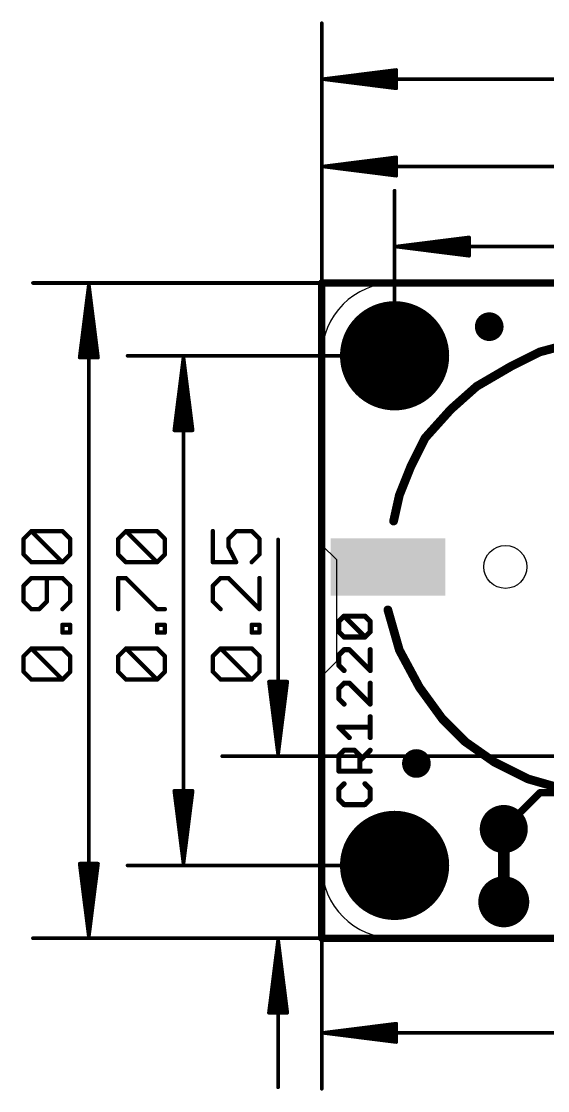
# Model space of a CAD drawing. Extents: x -10.5 to 61.7, y -5.3 to 32.3.
# Drawn here: x -10.48 to 7.88, y -5.32 to 31.99 of the extents above; entities that cross this region are included whole.
import ezdxf

# ---------------------------------------------------------------- set-up
doc = ezdxf.new("R2010")
doc.units = 0
for name, color, linetype in [('1', 12, 'CONTINUOUS'), ('17', 110, 'CONTINUOUS'), ('20', 53, 'CONTINUOUS'), ('21', 40, 'CONTINUOUS'), ('23', 53, 'CONTINUOUS'), ('47', 253, 'CONTINUOUS')]:
    doc.layers.add(name, color=color, linetype=linetype)

# ---------------------------------------------------------------- blocks, each defined once
blk = doc.blocks.new('RECT')
blk.add_solid([(-0.5, -0.5), (0.5, -0.5), (-0.5, 0.5), (0.5, 0.5)])
blk = doc.blocks.new('PIE')
at = {"const_width": 0.5}
blk.add_lwpolyline([(0, -0.25, 1), (0, 0.25, 1), (0, -0.25)], format="xyb", dxfattribs=at)
blk = doc.blocks.new('ROUNDP')
at = {"const_width": 0.5}
blk.add_lwpolyline([(0, -0.25, 1), (0, 0.25, 1), (0, -0.25)], format="xyb", dxfattribs=at)

msp = doc.modelspace()

# ---------------------------------------------------------------- linework, layer by layer
at = {"layer": '1'}
for points, const_width in [([(0, 22.86), (0, 0)], 0.254), ([(50.8, 22.86), (0, 22.86)], 0.254), ([(6.35, 3.81), (7.62, 5.08)], 0.254), ([(7.62, 5.08), (45.72, 5.08)], 0.254), ([(6.35, 1.27), (6.35, 3.81)], 0.4064), ([(0, 0), (50.8, 0)], 0.254)]:
    msp.add_lwpolyline(points, dxfattribs=dict(at, const_width=const_width))
for points, const_width in [([(0.0635, 22.86, 1), (-0.0635, 22.86)], 0.127), ([(0, 22.9235, 1), (0, 22.7965)], 0.127), ([(7.62, 5.1435, 1), (7.62, 5.0165)], 0.127), ([(7.6649, 5.0351, 1), (7.5751, 5.1249)], 0.127), ([(6.4516, 3.81, 1), (6.2484, 3.81)], 0.2032), ([(6.3051, 3.8549, 1), (6.3949, 3.7651)], 0.127), ([(6.2484, 1.27, 1), (6.4516, 1.27)], 0.2032), ([(0, 0.0635, 1), (0, -0.0635)], 0.127), ([(-0.0635, 0, 1), (0.0635, 0)], 0.127)]:
    msp.add_lwpolyline(points, format="xyb", dxfattribs=dict(at, const_width=const_width))
at = {"layer": '20'}
for p, q in [((2.54, 22.86), (48.26, 22.86)), ((0, 2.54), (0, 20.32)), ((48.26, 0), (2.54, 0))]:
    msp.add_line(p, q, dxfattribs=at)
msp.add_circle((6.406, 12.954), 0.75, dxfattribs=at)
for centre, start, end in [((2.54, 20.32), 90, 180), ((2.54, 2.54), 180, 270)]:
    msp.add_arc(centre, 2.54, start, end, dxfattribs=at)
at = {"layer": '21'}
for p, q in [((48.26, 22.86), (2.54, 22.86)), ((0, 20.32), (0, 13.716)), ((0, 13.716), (0.508, 13.208)), ((0.508, 13.208), (0.508, 9.652)), ((0.508, 9.652), (0, 9.144)), ((0, 9.144), (0, 2.54)), ((2.54, 0), (48.26, 0))]:
    msp.add_line(p, q, dxfattribs=at)
for points, const_width in [([(7.606, 20.454), (9.106, 20.854)], 0.3048), ([(6.606, 19.954), (7.606, 20.454)], 0.3048), ([(5.406, 19.254), (6.606, 19.954)], 0.3048), ([(4.506, 18.454), (5.406, 19.254)], 0.3048), ([(3.606, 17.454), (4.506, 18.454)], 0.3048), ([(3.106, 16.454), (3.606, 17.454)], 0.3048), ([(2.706, 15.454), (3.106, 16.454)], 0.3048), ([(2.506, 14.554), (2.706, 15.454)], 0.3048), ([(2.306, 11.454), (2.706, 10.054)], 0.3048), ([(0.596, 11.0545), (0.7782, 11.2366)], 0.1778), ([(0.7782, 11.2366), (1.5069, 11.2366)], 0.1778), ([(1.5069, 10.5079), (0.7782, 11.2366)], 0.1778), ([(1.5069, 11.2366), (1.6891, 11.0545)], 0.1778), ([(0.596, 10.6901), (0.596, 11.0545)], 0.1778), ([(1.6891, 11.0545), (1.6891, 10.6901)], 0.1778), ([(0.7782, 10.5079), (0.596, 10.6901)], 0.1778), ([(1.5069, 10.5079), (0.7782, 10.5079)], 0.1778), ([(1.6891, 10.6901), (1.5069, 10.5079)], 0.1778), ([(0.7782, 10.0672), (0.596, 9.8851)], 0.1778), ([(0.9603, 10.0672), (0.7782, 10.0672)], 0.1778), ([(1.6891, 9.3385), (0.9603, 10.0672)], 0.1778), ([(1.6891, 10.0672), (1.6891, 9.3385)], 0.1778), ([(2.706, 10.054), (3.406, 8.754)], 0.3048), ([(0.596, 9.8851), (0.596, 9.5207)], 0.1778), ([(0.596, 9.5207), (0.7782, 9.3385)], 0.1778), ([(0.7782, 8.8978), (0.596, 8.7157)], 0.1778), ([(0.9603, 8.8978), (0.7782, 8.8978)], 0.1778), ([(1.6891, 8.1691), (0.9603, 8.8978)], 0.1778), ([(1.6891, 8.8978), (1.6891, 8.1691)], 0.1778), ([(0.596, 8.7157), (0.596, 8.3513)], 0.1778), ([(3.406, 8.754), (4.206, 7.654)], 0.3048), ([(0.596, 8.3513), (0.7782, 8.1691)], 0.1778), ([(1.6891, 6.9997), (1.6891, 7.7284)], 0.1778), ([(4.206, 7.654), (5.006, 6.854)], 0.3048), ([(0.9603, 6.9997), (0.596, 7.3641)], 0.1778), ([(0.596, 7.3641), (1.6891, 7.3641)], 0.1778), ([(5.006, 6.854), (6.006, 6.154)], 0.3048), ([(0.596, 6.3769), (0.7782, 6.5591)], 0.1778), ([(0.596, 5.8303), (0.596, 6.3769)], 0.1778), ([(0.7782, 6.5591), (1.1425, 6.5591)], 0.1778), ([(1.1425, 6.5591), (1.3247, 6.3769)], 0.1778), ([(1.3247, 6.1947), (1.6891, 6.5591)], 0.1778), ([(1.3247, 6.3769), (1.3247, 5.8303)], 0.1778), ([(6.006, 6.154), (7.206, 5.554)], 0.3048), ([(1.6891, 5.8303), (0.596, 5.8303)], 0.1778), ([(7.206, 5.554), (8.606, 5.154)], 0.3048), ([(0.7782, 5.3897), (0.596, 5.2075)], 0.1778), ([(0.596, 5.2075), (0.596, 4.8431)], 0.1778), ([(1.6891, 5.2075), (1.5069, 5.3897)], 0.1778), ([(1.6891, 4.8431), (1.6891, 5.2075)], 0.1778), ([(0.596, 4.8431), (0.7782, 4.6609)], 0.1778), ([(1.5069, 4.6609), (1.6891, 4.8431)], 0.1778), ([(0.7782, 4.6609), (1.5069, 4.6609)], 0.1778)]:
    msp.add_lwpolyline(points, dxfattribs=dict(at, const_width=const_width))
for points, const_width in [([(7.5864, 20.5276, 1), (7.6256, 20.3804)], 0.1524), ([(7.6401, 20.3858, 1), (7.5719, 20.5222)], 0.1524), ([(6.5719, 20.0222, 1), (6.6401, 19.8858)], 0.1524), ([(6.6444, 19.8882, 1), (6.5676, 20.0198)], 0.1524), ([(5.4566, 19.197, 1), (5.3554, 19.311)], 0.1524), ([(5.3676, 19.3198, 1), (5.4444, 19.1882)], 0.1524), ([(4.4554, 18.511, 1), (4.5566, 18.397)], 0.1524), ([(4.5626, 18.403, 1), (4.4494, 18.505)], 0.1524), ([(3.5494, 17.505, 1), (3.6626, 17.403)], 0.1524), ([(3.6742, 17.4199, 1), (3.5378, 17.4881)], 0.1524), ([(3.0378, 16.4881, 1), (3.1742, 16.4199)], 0.1524), ([(3.1767, 16.4257, 1), (3.0353, 16.4823)], 0.1524), ([(2.6353, 15.4823, 1), (2.7767, 15.4257)], 0.1524), ([(2.7804, 15.4375, 1), (2.6316, 15.4705)], 0.1524), ([(2.4316, 14.5705, 1), (2.5804, 14.5375)], 0.1524), ([(2.3793, 11.4749, 1), (2.2327, 11.4331)], 0.1524), ([(0.8096, 11.2681, 1), (0.7467, 11.2052)], 0.0889), ([(0.7782, 11.2811, 1), (0.7782, 11.1922)], 0.0889), ([(0.8096, 11.2052, 1), (0.7467, 11.2681)], 0.0889), ([(1.5383, 11.2681, 1), (1.4755, 11.2052)], 0.0889), ([(1.5069, 11.1922, 1), (1.5069, 11.2811)], 0.0889), ([(0.5645, 11.0859, 1), (0.6274, 11.023)], 0.0889), ([(0.6404, 11.0545, 1), (0.5515, 11.0545)], 0.0889), ([(1.7336, 11.0545, 1), (1.6446, 11.0545)], 0.0889), ([(1.6577, 11.023, 1), (1.7205, 11.0859)], 0.0889), ([(0.6274, 10.7215, 1), (0.5645, 10.6586)], 0.0889), ([(0.5515, 10.6901, 1), (0.6404, 10.6901)], 0.0889), ([(0.7782, 10.5523, 1), (0.7782, 10.4634)], 0.0889), ([(0.7467, 10.4765, 1), (0.8096, 10.5393)], 0.0889), ([(1.4755, 10.5393, 1), (1.5383, 10.4765)], 0.0889), ([(1.4755, 10.4765, 1), (1.5383, 10.5393)], 0.0889), ([(1.5069, 10.4634, 1), (1.5069, 10.5523)], 0.0889), ([(1.6446, 10.6901, 1), (1.7336, 10.6901)], 0.0889), ([(1.7205, 10.6586, 1), (1.6577, 10.7215)], 0.0889), ([(0.7782, 10.1117, 1), (0.7782, 10.0228)], 0.0889), ([(0.8096, 10.0358, 1), (0.7467, 10.0987)], 0.0889), ([(0.9918, 10.0987, 1), (0.9289, 10.0358)], 0.0889), ([(0.9603, 10.0228, 1), (0.9603, 10.1117)], 0.0889), ([(1.7336, 10.0672, 1), (1.6446, 10.0672)], 0.0889), ([(2.7731, 10.0901, 1), (2.6389, 10.0179)], 0.1524), ([(2.6327, 10.0331, 1), (2.7793, 10.0749)], 0.1524), ([(0.5645, 9.9165, 1), (0.6274, 9.8536)], 0.0889), ([(0.6404, 9.8851, 1), (0.5515, 9.8851)], 0.0889), ([(0.6274, 9.5521, 1), (0.5645, 9.4892)], 0.0889), ([(0.5515, 9.5207, 1), (0.6404, 9.5207)], 0.0889), ([(0.7467, 9.3071, 1), (0.8096, 9.3699)], 0.0889), ([(1.6446, 9.3385, 1), (1.7336, 9.3385)], 0.0889), ([(1.6577, 9.3071, 1), (1.7205, 9.3699)], 0.0889), ([(0.7782, 8.9423, 1), (0.7782, 8.8534)], 0.0889), ([(0.8096, 8.8664, 1), (0.7467, 8.9293)], 0.0889), ([(0.9918, 8.9293, 1), (0.9289, 8.8664)], 0.0889), ([(0.9603, 8.8534, 1), (0.9603, 8.9423)], 0.0889), ([(1.7336, 8.8978, 1), (1.6446, 8.8978)], 0.0889), ([(0.5645, 8.7471, 1), (0.6274, 8.6842)], 0.0889), ([(0.6404, 8.7157, 1), (0.5515, 8.7157)], 0.0889), ([(3.4676, 8.7988, 1), (3.3444, 8.7092)], 0.1524), ([(3.3389, 8.7179, 1), (3.4731, 8.7901)], 0.1524), ([(0.6274, 8.3827, 1), (0.5645, 8.3198)], 0.0889), ([(0.5515, 8.3513, 1), (0.6404, 8.3513)], 0.0889), ([(0.7467, 8.1377, 1), (0.8096, 8.2005)], 0.0889), ([(1.6446, 8.1691, 1), (1.7336, 8.1691)], 0.0889), ([(1.6577, 8.1377, 1), (1.7205, 8.2005)], 0.0889), ([(1.7336, 7.7284, 1), (1.6446, 7.7284)], 0.0889), ([(4.2599, 7.7079, 1), (4.1521, 7.6001)], 0.1524), ([(4.1444, 7.6092, 1), (4.2676, 7.6988)], 0.1524), ([(0.6274, 7.3955, 1), (0.5645, 7.3326)], 0.0889), ([(0.596, 7.4085, 1), (0.596, 7.3196)], 0.0889), ([(1.6891, 7.3196, 1), (1.6891, 7.4085)], 0.0889), ([(0.9289, 6.9683, 1), (0.9918, 7.0311)], 0.0889), ([(1.6446, 6.9997, 1), (1.7336, 6.9997)], 0.0889), ([(5.0497, 6.9164, 1), (4.9623, 6.7916)], 0.1524), ([(4.9521, 6.8001, 1), (5.0599, 6.9079)], 0.1524), ([(0.5645, 6.4083, 1), (0.6274, 6.3454)], 0.0889), ([(0.6404, 6.3769, 1), (0.5515, 6.3769)], 0.0889), ([(0.7782, 6.6035, 1), (0.7782, 6.5146)], 0.0889), ([(0.8096, 6.5276, 1), (0.7467, 6.5905)], 0.0889), ([(1.174, 6.5905, 1), (1.1111, 6.5276)], 0.0889), ([(1.1425, 6.5146, 1), (1.1425, 6.6035)], 0.0889), ([(1.3692, 6.3769, 1), (1.2803, 6.3769)], 0.0889), ([(1.2933, 6.3454, 1), (1.3562, 6.4083)], 0.0889), ([(1.7205, 6.5276, 1), (1.6577, 6.5905)], 0.0889), ([(1.2933, 6.2261, 1), (1.3562, 6.1632)], 0.0889), ([(6.0401, 6.2222, 1), (5.9719, 6.0858)], 0.1524), ([(5.9623, 6.0916, 1), (6.0497, 6.2164)], 0.1524), ([(0.596, 5.8747, 1), (0.596, 5.7858)], 0.0889), ([(0.5515, 5.8303, 1), (0.6404, 5.8303)], 0.0889), ([(1.2803, 5.8303, 1), (1.3692, 5.8303)], 0.0889), ([(1.6891, 5.7858, 1), (1.6891, 5.8747)], 0.0889), ([(7.2269, 5.6273, 1), (7.1851, 5.4807)], 0.1524), ([(7.1719, 5.4858, 1), (7.2401, 5.6222)], 0.1524), ([(0.5645, 5.2389, 1), (0.6274, 5.176)], 0.0889), ([(0.6404, 5.2075, 1), (0.5515, 5.2075)], 0.0889), ([(0.8096, 5.3582, 1), (0.7467, 5.4211)], 0.0889), ([(1.5383, 5.4211, 1), (1.4755, 5.3582)], 0.0889), ([(1.7336, 5.2075, 1), (1.6446, 5.2075)], 0.0889), ([(1.6577, 5.176, 1), (1.7205, 5.2389)], 0.0889), ([(0.6274, 4.8745, 1), (0.5645, 4.8117)], 0.0889), ([(0.5515, 4.8431, 1), (0.6404, 4.8431)], 0.0889), ([(1.6446, 4.8431, 1), (1.7336, 4.8431)], 0.0889), ([(1.7205, 4.8117, 1), (1.6577, 4.8745)], 0.0889), ([(0.7782, 4.7054, 1), (0.7782, 4.6164)], 0.0889), ([(0.7467, 4.6295, 1), (0.8096, 4.6923)], 0.0889), ([(1.4755, 4.6923, 1), (1.5383, 4.6295)], 0.0889), ([(1.5069, 4.6164, 1), (1.5069, 4.7054)], 0.0889)]:
    msp.add_lwpolyline(points, format="xyb", dxfattribs=dict(at, const_width=const_width))
for centre, start, end in [((2.54, 20.32), 90, 180), ((2.54, 2.54), 180, 270)]:
    msp.add_arc(centre, 2.54, start, end, dxfattribs=at)
at = {"layer": '23'}
for p in [(5.842, 21.336), (3.302, 6.096), (0, 0)]:
    msp.add_point(p, dxfattribs=at)
at = {"layer": '47'}
for points, const_width in [([(0, 15.748), (0, 31.922)], 0.13), ([(0.065, 29.972), (2.6, 30.2912)], 0.13), ([(0.065, 29.972), (2.6, 30.232)], 0.13), ([(2.6, 30.2912), (2.6, 29.6528)], 0.13), ([(0.065, 29.972), (2.6, 30.102)], 0.13), ([(0.065, 29.972), (50.735, 29.972)], 0.13), ([(2.6, 29.6528), (0.065, 29.972)], 0.13), ([(2.6, 29.842), (0.065, 29.972)], 0.13), ([(2.6, 29.712), (0.065, 29.972)], 0.13), ([(0, 17.78), (0, 28.874)], 0.13), ([(0.065, 26.924), (2.6, 27.2432)], 0.13), ([(0.065, 26.924), (2.6, 27.184)], 0.13), ([(2.6, 27.2432), (2.6, 26.6048)], 0.13), ([(0.065, 26.924), (2.6, 27.054)], 0.13), ([(31.685, 26.924), (0.065, 26.924)], 0.13), ([(2.6, 26.6048), (0.065, 26.924)], 0.13), ([(2.6, 26.794), (0.065, 26.924)], 0.13), ([(2.6, 26.664), (0.065, 26.924)], 0.13), ([(2.54, 20.32), (2.54, 26.08)], 0.13), ([(2.605, 24.13), (5.14, 24.4492)], 0.13), ([(2.605, 24.13), (5.14, 24.39)], 0.13), ([(2.605, 24.13), (5.14, 24.26)], 0.13), ([(5.14, 24.4492), (5.14, 23.8108)], 0.13), ([(2.605, 24.13), (48.195, 24.13)], 0.13), ([(5.14, 23.8108), (2.605, 24.13)], 0.13), ([(5.14, 24), (2.605, 24.13)], 0.13), ([(5.14, 23.87), (2.605, 24.13)], 0.13), ([(7.112, 22.86), (-10.078, 22.86)], 0.13), ([(-8.128, 22.795), (-8.4472, 20.26)], 0.13), ([(-8.128, 22.795), (-8.388, 20.26)], 0.13), ([(-8.128, 22.795), (-8.258, 20.26)], 0.13), ([(-8.128, 0.065), (-8.128, 22.795)], 0.13), ([(-7.8088, 20.26), (-8.128, 22.795)], 0.13), ([(-7.998, 20.26), (-8.128, 22.795)], 0.13), ([(-7.868, 20.26), (-8.128, 22.795)], 0.13), ([(-8.4472, 20.26), (-7.8088, 20.26)], 0.13), ([(2.54, 20.32), (-6.776, 20.32)], 0.13), ([(-4.826, 20.255), (-5.1452, 17.72)], 0.13), ([(-4.826, 20.255), (-5.086, 17.72)], 0.13), ([(-4.826, 20.255), (-4.956, 17.72)], 0.13), ([(-4.826, 2.605), (-4.826, 20.255)], 0.13), ([(-4.5068, 17.72), (-4.826, 20.255)], 0.13), ([(-4.696, 17.72), (-4.826, 20.255)], 0.13), ([(-4.566, 17.72), (-4.826, 20.255)], 0.13), ([(-5.1452, 17.72), (-4.5068, 17.72)], 0.13), ([(-10.4057, 13.9312), (-10.1345, 14.2024)], 0.1524), ([(-10.1345, 14.2024), (-9.0499, 14.2024)], 0.1524), ([(-9.0499, 13.1177), (-10.1345, 14.2024)], 0.1524), ([(-9.0499, 14.2024), (-8.7787, 13.9312)], 0.1524), ([(-7.1037, 13.9312), (-6.8325, 14.2024)], 0.1524), ([(-6.8325, 14.2024), (-5.7479, 14.2024)], 0.1524), ([(-5.7479, 13.1177), (-6.8325, 14.2024)], 0.1524), ([(-5.7479, 14.2024), (-5.4767, 13.9312)], 0.1524), ([(-3.8017, 14.2038), (-3.8017, 13.1191)], 0.1524), ([(-3.2594, 13.9326), (-2.9882, 14.2038)], 0.1524), ([(-2.9882, 14.2038), (-2.4459, 14.2038)], 0.1524), ([(-2.4459, 14.2038), (-2.1747, 13.9326)], 0.1524), ([(-10.4057, 13.3889), (-10.4057, 13.9312)], 0.1524), ([(-8.7787, 13.9312), (-8.7787, 13.3889)], 0.1524), ([(-7.1037, 13.3889), (-7.1037, 13.9312)], 0.1524), ([(-5.4767, 13.9312), (-5.4767, 13.3889)], 0.1524), ([(-3.2594, 13.6614), (-3.2594, 13.9326)], 0.1524), ([(-2.1747, 13.9326), (-2.1747, 13.3903)], 0.1524), ([(-1.524, 6.415), (-1.524, 13.9128)], 0.13), ([(-10.1345, 13.1177), (-10.4057, 13.3889)], 0.1524), ([(-8.7787, 13.3889), (-9.0499, 13.1177)], 0.1524), ([(-6.8325, 13.1177), (-7.1037, 13.3889)], 0.1524), ([(-5.4767, 13.3889), (-5.7479, 13.1177)], 0.1524), ([(-2.9882, 13.1191), (-3.2594, 13.6614)], 0.1524), ([(-2.1747, 13.3903), (-2.4459, 13.1191)], 0.1524), ([(-9.0499, 13.1177), (-10.1345, 13.1177)], 0.1524), ([(-5.7479, 13.1177), (-6.8325, 13.1177)], 0.1524), ([(-3.8017, 13.1191), (-2.9882, 13.1191)], 0.1524), ([(-10.1345, 12.5652), (-10.4057, 12.294)], 0.1524), ([(-10.4057, 12.294), (-10.4057, 11.7517)], 0.1524), ([(-9.0499, 12.5652), (-10.1345, 12.5652)], 0.1524), ([(-9.5922, 11.7517), (-9.5922, 12.5652)], 0.1524), ([(-8.7787, 12.294), (-9.0499, 12.5652)], 0.1524), ([(-8.7787, 11.7517), (-8.7787, 12.294)], 0.1524), ([(-7.1037, 11.4805), (-7.1037, 12.5652)], 0.1524), ([(-7.1037, 12.5652), (-6.8325, 12.5652)], 0.1524), ([(-6.8325, 12.5652), (-5.7479, 11.4805)], 0.1524), ([(-3.5305, 12.5666), (-3.8017, 12.2954)], 0.1524), ([(-3.8017, 12.2954), (-3.8017, 11.7531)], 0.1524), ([(-3.2594, 12.5666), (-3.5305, 12.5666)], 0.1524), ([(-2.1747, 11.4819), (-3.2594, 12.5666)], 0.1524), ([(-2.1747, 12.5666), (-2.1747, 11.4819)], 0.1524), ([(-10.4057, 11.7517), (-10.1345, 11.4805)], 0.1524), ([(-9.8634, 11.4805), (-9.5922, 11.7517)], 0.1524), ([(-9.0499, 11.4805), (-8.7787, 11.7517)], 0.1524), ([(-3.8017, 11.7531), (-3.5305, 11.4819)], 0.1524), ([(-10.1345, 11.4805), (-9.8634, 11.4805)], 0.1524), ([(-5.7479, 11.4805), (-5.4767, 11.4805)], 0.1524), ([(0, 11.176), (0, -5.252)], 0.13), ([(-9.0499, 10.662), (-9.0499, 10.9331)], 0.1524), ([(-9.0499, 10.9331), (-8.7787, 10.9331)], 0.1524), ([(-8.7787, 10.9331), (-8.7787, 10.662)], 0.1524), ([(-5.7479, 10.662), (-5.7479, 10.9331)], 0.1524), ([(-5.7479, 10.9331), (-5.4767, 10.9331)], 0.1524), ([(-5.4767, 10.9331), (-5.4767, 10.662)], 0.1524), ([(-2.4459, 10.6634), (-2.4459, 10.9345)], 0.1524), ([(-2.4459, 10.9345), (-2.1747, 10.9345)], 0.1524), ([(-2.1747, 10.9345), (-2.1747, 10.6634)], 0.1524), ([(-8.7787, 10.662), (-9.0499, 10.662)], 0.1524), ([(-5.4767, 10.662), (-5.7479, 10.662)], 0.1524), ([(-2.1747, 10.6634), (-2.4459, 10.6634)], 0.1524), ([(-10.4057, 9.8383), (-10.1345, 10.1095)], 0.1524), ([(-10.1345, 10.1095), (-9.0499, 10.1095)], 0.1524), ([(-9.0499, 9.0248), (-10.1345, 10.1095)], 0.1524), ([(-9.0499, 10.1095), (-8.7787, 9.8383)], 0.1524), ([(-7.1037, 9.8383), (-6.8325, 10.1095)], 0.1524), ([(-6.8325, 10.1095), (-5.7479, 10.1095)], 0.1524), ([(-5.7479, 9.0248), (-6.8325, 10.1095)], 0.1524), ([(-5.7479, 10.1095), (-5.4767, 9.8383)], 0.1524), ([(-3.8017, 9.8397), (-3.5305, 10.1109)], 0.1524), ([(-3.5305, 10.1109), (-2.4459, 10.1109)], 0.1524), ([(-2.4459, 9.0262), (-3.5305, 10.1109)], 0.1524), ([(-2.4459, 10.1109), (-2.1747, 9.8397)], 0.1524), ([(-10.4057, 9.296), (-10.4057, 9.8383)], 0.1524), ([(-8.7787, 9.8383), (-8.7787, 9.296)], 0.1524), ([(-7.1037, 9.296), (-7.1037, 9.8383)], 0.1524), ([(-5.4767, 9.8383), (-5.4767, 9.296)], 0.1524), ([(-3.8017, 9.2974), (-3.8017, 9.8397)], 0.1524), ([(-2.1747, 9.8397), (-2.1747, 9.2974)], 0.1524), ([(-10.1345, 9.0248), (-10.4057, 9.296)], 0.1524), ([(-8.7787, 9.296), (-9.0499, 9.0248)], 0.1524), ([(-6.8325, 9.0248), (-7.1037, 9.296)], 0.1524), ([(-5.4767, 9.296), (-5.7479, 9.0248)], 0.1524), ([(-3.5305, 9.0262), (-3.8017, 9.2974)], 0.1524), ([(-2.1747, 9.2974), (-2.4459, 9.0262)], 0.1524), ([(-9.0499, 9.0248), (-10.1345, 9.0248)], 0.1524), ([(-5.7479, 9.0248), (-6.8325, 9.0248)], 0.1524), ([(-2.4459, 9.0262), (-3.5305, 9.0262)], 0.1524), ([(-1.524, 6.415), (-1.8432, 8.95)], 0.13), ([(-1.8432, 8.95), (-1.2048, 8.95)], 0.13), ([(-1.524, 6.415), (-1.784, 8.95)], 0.13), ([(-1.524, 6.415), (-1.654, 8.95)], 0.13), ([(-1.2048, 8.95), (-1.524, 6.415)], 0.13), ([(-1.394, 8.95), (-1.524, 6.415)], 0.13), ([(-1.264, 8.95), (-1.524, 6.415)], 0.13), ([(21.59, 6.35), (-3.474, 6.35)], 0.13), ([(-4.826, 2.605), (-5.1452, 5.14)], 0.13), ([(-5.1452, 5.14), (-4.5068, 5.14)], 0.13), ([(-4.826, 2.605), (-5.086, 5.14)], 0.13), ([(-4.826, 2.605), (-4.956, 5.14)], 0.13), ([(-4.5068, 5.14), (-4.826, 2.605)], 0.13), ([(-4.696, 5.14), (-4.826, 2.605)], 0.13), ([(-4.566, 5.14), (-4.826, 2.605)], 0.13), ([(-8.128, 0.065), (-8.4472, 2.6)], 0.13), ([(-8.4472, 2.6), (-7.8088, 2.6)], 0.13), ([(-8.128, 0.065), (-8.388, 2.6)], 0.13), ([(-8.128, 0.065), (-8.258, 2.6)], 0.13), ([(-7.8088, 2.6), (-8.128, 0.065)], 0.13), ([(-7.998, 2.6), (-8.128, 0.065)], 0.13), ([(-7.868, 2.6), (-8.128, 0.065)], 0.13), ([(2.54, 2.54), (-6.776, 2.54)], 0.13), ([(6.858, 0), (-10.078, 0)], 0.13), ([(23.876, 0), (-3.474, 0)], 0.13), ([(-1.524, -0.065), (-1.8432, -2.6)], 0.13), ([(-1.524, -0.065), (-1.784, -2.6)], 0.13), ([(-1.524, -0.065), (-1.654, -2.6)], 0.13), ([(-1.524, -0.065), (-1.524, -5.2)], 0.13), ([(-1.2048, -2.6), (-1.524, -0.065)], 0.13), ([(-1.394, -2.6), (-1.524, -0.065)], 0.13), ([(-1.264, -2.6), (-1.524, -0.065)], 0.13), ([(-1.8432, -2.6), (-1.2048, -2.6)], 0.13), ([(0.065, -3.302), (2.6, -2.9828)], 0.13), ([(0.065, -3.302), (2.6, -3.042)], 0.13), ([(2.6, -2.9828), (2.6, -3.6212)], 0.13), ([(0.065, -3.302), (2.6, -3.172)], 0.13), ([(0.065, -3.302), (21.525, -3.302)], 0.13), ([(2.6, -3.6212), (0.065, -3.302)], 0.13), ([(2.6, -3.432), (0.065, -3.302)], 0.13), ([(2.6, -3.562), (0.065, -3.302)], 0.13)]:
    msp.add_lwpolyline(points, dxfattribs=dict(at, const_width=const_width))
for points, const_width in [([(0.0325, 31.922, 1), (-0.0325, 31.922)], 0.065), ([(2.6325, 30.2912, 1), (2.5675, 30.2912)], 0.065), ([(2.6041, 30.259, 1), (2.5959, 30.3235)], 0.065), ([(2.6033, 30.1997, 1), (2.5967, 30.2643)], 0.065), ([(0.065, 30.0045, 1), (0.065, 29.9395)], 0.065), ([(0.0691, 30.0042, 1), (0.0609, 29.9398)], 0.065), ([(0.0633, 30.0045, 1), (0.0667, 29.9395)], 0.065), ([(0.0667, 30.0045, 1), (0.0633, 29.9395)], 0.065), ([(0.0683, 30.0043, 1), (0.0617, 29.9397)], 0.065), ([(0.0617, 30.0043, 1), (0.0683, 29.9397)], 0.065), ([(0.0609, 30.0042, 1), (0.0691, 29.9398)], 0.065), ([(2.6017, 30.0695, 1), (2.5983, 30.1345)], 0.065), ([(2.5983, 29.8095, 1), (2.6017, 29.8745)], 0.065), ([(2.5675, 29.6528, 1), (2.6325, 29.6528)], 0.065), ([(2.5959, 29.6205, 1), (2.6041, 29.685)], 0.065), ([(2.5967, 29.6797, 1), (2.6033, 29.7443)], 0.065), ([(0.0325, 28.874, 1), (-0.0325, 28.874)], 0.065), ([(2.6325, 27.2432, 1), (2.5675, 27.2432)], 0.065), ([(2.6041, 27.211, 1), (2.5959, 27.2755)], 0.065), ([(2.6033, 27.1517, 1), (2.5967, 27.2163)], 0.065), ([(0.065, 26.9565, 1), (0.065, 26.8915)], 0.065), ([(0.0691, 26.9562, 1), (0.0609, 26.8918)], 0.065), ([(0.0633, 26.9565, 1), (0.0667, 26.8915)], 0.065), ([(0.0667, 26.9565, 1), (0.0633, 26.8915)], 0.065), ([(0.0683, 26.9563, 1), (0.0617, 26.8917)], 0.065), ([(0.0617, 26.9563, 1), (0.0683, 26.8917)], 0.065), ([(0.0609, 26.9562, 1), (0.0691, 26.8918)], 0.065), ([(2.6017, 27.0215, 1), (2.5983, 27.0865)], 0.065), ([(2.5983, 26.7615, 1), (2.6017, 26.8265)], 0.065), ([(2.5675, 26.6048, 1), (2.6325, 26.6048)], 0.065), ([(2.5959, 26.5725, 1), (2.6041, 26.637)], 0.065), ([(2.5967, 26.6317, 1), (2.6033, 26.6963)], 0.065), ([(2.5725, 26.08, 1), (2.5075, 26.08)], 0.065), ([(5.1725, 24.4492, 1), (5.1075, 24.4492)], 0.065), ([(5.1441, 24.417, 1), (5.1359, 24.4815)], 0.065), ([(5.1433, 24.3577, 1), (5.1367, 24.4223)], 0.065), ([(5.1417, 24.2275, 1), (5.1383, 24.2925)], 0.065), ([(2.605, 24.1625, 1), (2.605, 24.0975)], 0.065), ([(2.6091, 24.1622, 1), (2.6009, 24.0978)], 0.065), ([(2.6033, 24.1625, 1), (2.6067, 24.0975)], 0.065), ([(2.6067, 24.1625, 1), (2.6033, 24.0975)], 0.065), ([(2.6083, 24.1623, 1), (2.6017, 24.0977)], 0.065), ([(2.6017, 24.1623, 1), (2.6083, 24.0977)], 0.065), ([(2.6009, 24.1622, 1), (2.6091, 24.0978)], 0.065), ([(5.1359, 23.7785, 1), (5.1441, 23.843)], 0.065), ([(5.1367, 23.8377, 1), (5.1433, 23.9023)], 0.065), ([(5.1383, 23.9675, 1), (5.1417, 24.0325)], 0.065), ([(5.1075, 23.8108, 1), (5.1725, 23.8108)], 0.065), ([(-10.078, 22.8925, 1), (-10.078, 22.8275)], 0.065), ([(-8.0955, 22.795, 1), (-8.1605, 22.795)], 0.065), ([(-8.0958, 22.7991, 1), (-8.1602, 22.7909)], 0.065), ([(-8.0955, 22.7933, 1), (-8.1605, 22.7967)], 0.065), ([(-8.0955, 22.7967, 1), (-8.1605, 22.7933)], 0.065), ([(-8.0957, 22.7983, 1), (-8.1603, 22.7917)], 0.065), ([(-8.0957, 22.7917, 1), (-8.1603, 22.7983)], 0.065), ([(-8.0958, 22.7909, 1), (-8.1602, 22.7991)], 0.065), ([(7.112, 22.8275, 1), (7.112, 22.8925)], 0.065), ([(-8.4795, 20.2641, 1), (-8.415, 20.2559)], 0.065), ([(-8.4472, 20.2925, 1), (-8.4472, 20.2275)], 0.065), ([(-8.4203, 20.2633, 1), (-8.3557, 20.2567)], 0.065), ([(-8.2905, 20.2617, 1), (-8.2255, 20.2583)], 0.065), ([(-8.0305, 20.2583, 1), (-7.9655, 20.2617)], 0.065), ([(-7.9003, 20.2567, 1), (-7.8357, 20.2633)], 0.065), ([(-7.841, 20.2559, 1), (-7.7765, 20.2641)], 0.065), ([(-7.8088, 20.2275, 1), (-7.8088, 20.2925)], 0.065), ([(-6.776, 20.3525, 1), (-6.776, 20.2875)], 0.065), ([(-4.7935, 20.255, 1), (-4.8585, 20.255)], 0.065), ([(-4.7938, 20.2591, 1), (-4.8582, 20.2509)], 0.065), ([(-4.7935, 20.2533, 1), (-4.8585, 20.2567)], 0.065), ([(-4.7935, 20.2567, 1), (-4.8585, 20.2533)], 0.065), ([(-4.7937, 20.2583, 1), (-4.8583, 20.2517)], 0.065), ([(-4.7937, 20.2517, 1), (-4.8583, 20.2583)], 0.065), ([(-4.7938, 20.2509, 1), (-4.8582, 20.2591)], 0.065), ([(2.5075, 20.32, 1), (2.5725, 20.32)], 0.065), ([(2.54, 20.2875, 1), (2.54, 20.3525)], 0.065), ([(-5.1775, 17.7241, 1), (-5.113, 17.7159)], 0.065), ([(-5.1452, 17.7525, 1), (-5.1452, 17.6875)], 0.065), ([(-5.1183, 17.7233, 1), (-5.0537, 17.7167)], 0.065), ([(-4.9885, 17.7217, 1), (-4.9235, 17.7183)], 0.065), ([(-4.7285, 17.7183, 1), (-4.6635, 17.7217)], 0.065), ([(-4.5983, 17.7167, 1), (-4.5337, 17.7233)], 0.065), ([(-4.539, 17.7159, 1), (-4.4745, 17.7241)], 0.065), ([(-4.5068, 17.6875, 1), (-4.5068, 17.7525)], 0.065), ([(-0.0325, 17.78, 1), (0.0325, 17.78)], 0.065), ([(-0.0325, 15.748, 1), (0.0325, 15.748)], 0.065), ([(-10.1076, 14.2293, 1), (-10.1615, 14.1754)], 0.0762), ([(-10.1345, 14.2405, 1), (-10.1345, 14.1643)], 0.0762), ([(-10.1076, 14.1754, 1), (-10.1615, 14.2293)], 0.0762), ([(-9.0229, 14.2293, 1), (-9.0768, 14.1754)], 0.0762), ([(-9.0499, 14.1643, 1), (-9.0499, 14.2405)], 0.0762), ([(-6.8056, 14.2293, 1), (-6.8595, 14.1754)], 0.0762), ([(-6.8325, 14.2405, 1), (-6.8325, 14.1643)], 0.0762), ([(-6.8056, 14.1754, 1), (-6.8595, 14.2293)], 0.0762), ([(-5.7209, 14.2293, 1), (-5.7748, 14.1754)], 0.0762), ([(-5.7479, 14.1643, 1), (-5.7479, 14.2405)], 0.0762), ([(-3.7636, 14.2038, 1), (-3.8398, 14.2038)], 0.0762), ([(-2.9882, 14.2419, 1), (-2.9882, 14.1657)], 0.0762), ([(-2.9613, 14.1768, 1), (-3.0151, 14.2307)], 0.0762), ([(-2.4189, 14.2307, 1), (-2.4728, 14.1768)], 0.0762), ([(-2.4459, 14.1657, 1), (-2.4459, 14.2419)], 0.0762), ([(-10.3676, 13.9312, 1), (-10.4438, 13.9312)], 0.0762), ([(-10.4326, 13.9581, 1), (-10.3787, 13.9043)], 0.0762), ([(-8.7406, 13.9312, 1), (-8.8168, 13.9312)], 0.0762), ([(-8.8056, 13.9043, 1), (-8.7518, 13.9581)], 0.0762), ([(-7.0656, 13.9312, 1), (-7.1418, 13.9312)], 0.0762), ([(-7.1306, 13.9581, 1), (-7.0767, 13.9043)], 0.0762), ([(-5.4386, 13.9312, 1), (-5.5148, 13.9312)], 0.0762), ([(-5.5036, 13.9043, 1), (-5.4498, 13.9581)], 0.0762), ([(-3.2213, 13.9326, 1), (-3.2975, 13.9326)], 0.0762), ([(-3.2863, 13.9595, 1), (-3.2324, 13.9056)], 0.0762), ([(-2.1366, 13.9326, 1), (-2.2128, 13.9326)], 0.0762), ([(-2.2016, 13.9056, 1), (-2.1478, 13.9595)], 0.0762), ([(-1.4915, 13.9128, 1), (-1.5565, 13.9128)], 0.065), ([(-10.3787, 13.4158, 1), (-10.4326, 13.3619)], 0.0762), ([(-8.7518, 13.3619, 1), (-8.8056, 13.4158)], 0.0762), ([(-7.0767, 13.4158, 1), (-7.1306, 13.3619)], 0.0762), ([(-5.4498, 13.3619, 1), (-5.5036, 13.4158)], 0.0762), ([(-3.2975, 13.6614, 1), (-3.2213, 13.6614)], 0.0762), ([(-3.2253, 13.6785, 1), (-3.2934, 13.6444)], 0.0762), ([(-2.1478, 13.3633, 1), (-2.2016, 13.4172)], 0.0762), ([(-10.4438, 13.3889, 1), (-10.3676, 13.3889)], 0.0762), ([(-10.1345, 13.1558, 1), (-10.1345, 13.0796)], 0.0762), ([(-10.1615, 13.0908, 1), (-10.1076, 13.1446)], 0.0762), ([(-9.0768, 13.1446, 1), (-9.0229, 13.0908)], 0.0762), ([(-9.0768, 13.0908, 1), (-9.0229, 13.1446)], 0.0762), ([(-9.0499, 13.0796, 1), (-9.0499, 13.1558)], 0.0762), ([(-8.8168, 13.3889, 1), (-8.7406, 13.3889)], 0.0762), ([(-7.1418, 13.3889, 1), (-7.0656, 13.3889)], 0.0762), ([(-6.8325, 13.1558, 1), (-6.8325, 13.0796)], 0.0762), ([(-6.8595, 13.0908, 1), (-6.8056, 13.1446)], 0.0762), ([(-5.7748, 13.1446, 1), (-5.7209, 13.0908)], 0.0762), ([(-5.7748, 13.0908, 1), (-5.7209, 13.1446)], 0.0762), ([(-5.7479, 13.0796, 1), (-5.7479, 13.1558)], 0.0762), ([(-5.5148, 13.3889, 1), (-5.4386, 13.3889)], 0.0762), ([(-3.8017, 13.1572, 1), (-3.8017, 13.081)], 0.0762), ([(-3.8398, 13.1191, 1), (-3.7636, 13.1191)], 0.0762), ([(-3.0223, 13.1021, 1), (-2.9541, 13.1361)], 0.0762), ([(-2.9882, 13.081, 1), (-2.9882, 13.1572)], 0.0762), ([(-2.4728, 13.146, 1), (-2.4189, 13.0921)], 0.0762), ([(-2.2128, 13.3903, 1), (-2.1366, 13.3903)], 0.0762), ([(-10.3676, 12.294, 1), (-10.4438, 12.294)], 0.0762), ([(-10.4326, 12.321, 1), (-10.3787, 12.2671)], 0.0762), ([(-10.1345, 12.6033, 1), (-10.1345, 12.5271)], 0.0762), ([(-10.1076, 12.5383, 1), (-10.1615, 12.5921)], 0.0762), ([(-9.5541, 12.5652, 1), (-9.6303, 12.5652)], 0.0762), ([(-9.0229, 12.5921, 1), (-9.0768, 12.5383)], 0.0762), ([(-9.0499, 12.5271, 1), (-9.0499, 12.6033)], 0.0762), ([(-8.7406, 12.294, 1), (-8.8168, 12.294)], 0.0762), ([(-8.8056, 12.2671, 1), (-8.7518, 12.321)], 0.0762), ([(-7.0656, 12.5652, 1), (-7.1418, 12.5652)], 0.0762), ([(-7.1037, 12.6033, 1), (-7.1037, 12.5271)], 0.0762), ([(-6.8056, 12.5921, 1), (-6.8595, 12.5383)], 0.0762), ([(-6.8325, 12.5271, 1), (-6.8325, 12.6033)], 0.0762), ([(-3.7636, 12.2954, 1), (-3.8398, 12.2954)], 0.0762), ([(-3.8286, 12.3224, 1), (-3.7747, 12.2685)], 0.0762), ([(-3.5305, 12.6047, 1), (-3.5305, 12.5285)], 0.0762), ([(-3.5036, 12.5397, 1), (-3.5575, 12.5935)], 0.0762), ([(-3.2324, 12.5935, 1), (-3.2863, 12.5397)], 0.0762), ([(-3.2594, 12.5285, 1), (-3.2594, 12.6047)], 0.0762), ([(-2.1366, 12.5666, 1), (-2.2128, 12.5666)], 0.0762), ([(-10.4438, 11.7517, 1), (-10.3676, 11.7517)], 0.0762), ([(-10.3787, 11.7786, 1), (-10.4326, 11.7248)], 0.0762), ([(-9.6303, 11.7517, 1), (-9.5541, 11.7517)], 0.0762), ([(-9.5653, 11.7248, 1), (-9.6191, 11.7786)], 0.0762), ([(-8.8168, 11.7517, 1), (-8.7406, 11.7517)], 0.0762), ([(-8.7518, 11.7248, 1), (-8.8056, 11.7786)], 0.0762), ([(-3.8398, 11.7531, 1), (-3.7636, 11.7531)], 0.0762), ([(-3.7747, 11.78, 1), (-3.8286, 11.7262)], 0.0762), ([(-10.1345, 11.5186, 1), (-10.1345, 11.4424)], 0.0762), ([(-10.1615, 11.4536, 1), (-10.1076, 11.5075)], 0.0762), ([(-9.8903, 11.5075, 1), (-9.8364, 11.4536)], 0.0762), ([(-9.8634, 11.4424, 1), (-9.8634, 11.5186)], 0.0762), ([(-9.0768, 11.5075, 1), (-9.0229, 11.4536)], 0.0762), ([(-7.1418, 11.4805, 1), (-7.0656, 11.4805)], 0.0762), ([(-5.7479, 11.5186, 1), (-5.7479, 11.4424)], 0.0762), ([(-5.7748, 11.4536, 1), (-5.7209, 11.5075)], 0.0762), ([(-5.4767, 11.4424, 1), (-5.4767, 11.5186)], 0.0762), ([(-3.5575, 11.455, 1), (-3.5036, 11.5089)], 0.0762), ([(-2.2128, 11.4819, 1), (-2.1366, 11.4819)], 0.0762), ([(-2.2016, 11.455, 1), (-2.1478, 11.5089)], 0.0762), ([(0.0325, 11.176, 1), (-0.0325, 11.176)], 0.065), ([(-9.0118, 10.9331, 1), (-9.088, 10.9331)], 0.0762), ([(-9.0499, 10.9712, 1), (-9.0499, 10.895)], 0.0762), ([(-8.7406, 10.9331, 1), (-8.8168, 10.9331)], 0.0762), ([(-8.7787, 10.895, 1), (-8.7787, 10.9712)], 0.0762), ([(-5.7098, 10.9331, 1), (-5.786, 10.9331)], 0.0762), ([(-5.7479, 10.9712, 1), (-5.7479, 10.895)], 0.0762), ([(-5.4386, 10.9331, 1), (-5.5148, 10.9331)], 0.0762), ([(-5.4767, 10.895, 1), (-5.4767, 10.9712)], 0.0762), ([(-2.4078, 10.9345, 1), (-2.484, 10.9345)], 0.0762), ([(-2.4459, 10.9726, 1), (-2.4459, 10.8964)], 0.0762), ([(-2.1366, 10.9345, 1), (-2.2128, 10.9345)], 0.0762), ([(-2.1747, 10.8964, 1), (-2.1747, 10.9726)], 0.0762), ([(-9.0499, 10.7001, 1), (-9.0499, 10.6239)], 0.0762), ([(-9.088, 10.662, 1), (-9.0118, 10.662)], 0.0762), ([(-8.8168, 10.662, 1), (-8.7406, 10.662)], 0.0762), ([(-8.7787, 10.6239, 1), (-8.7787, 10.7001)], 0.0762), ([(-5.7479, 10.7001, 1), (-5.7479, 10.6239)], 0.0762), ([(-5.786, 10.662, 1), (-5.7098, 10.662)], 0.0762), ([(-5.5148, 10.662, 1), (-5.4386, 10.662)], 0.0762), ([(-5.4767, 10.6239, 1), (-5.4767, 10.7001)], 0.0762), ([(-2.4459, 10.7015, 1), (-2.4459, 10.6253)], 0.0762), ([(-2.484, 10.6634, 1), (-2.4078, 10.6634)], 0.0762), ([(-2.2128, 10.6634, 1), (-2.1366, 10.6634)], 0.0762), ([(-2.1747, 10.6253, 1), (-2.1747, 10.7015)], 0.0762), ([(-10.1076, 10.1364, 1), (-10.1615, 10.0825)], 0.0762), ([(-10.1345, 10.1476, 1), (-10.1345, 10.0714)], 0.0762), ([(-10.1076, 10.0825, 1), (-10.1615, 10.1364)], 0.0762), ([(-9.0229, 10.1364, 1), (-9.0768, 10.0825)], 0.0762), ([(-9.0499, 10.0714, 1), (-9.0499, 10.1476)], 0.0762), ([(-6.8056, 10.1364, 1), (-6.8595, 10.0825)], 0.0762), ([(-6.8325, 10.1476, 1), (-6.8325, 10.0714)], 0.0762), ([(-6.8056, 10.0825, 1), (-6.8595, 10.1364)], 0.0762), ([(-5.7209, 10.1364, 1), (-5.7748, 10.0825)], 0.0762), ([(-5.7479, 10.0714, 1), (-5.7479, 10.1476)], 0.0762), ([(-3.5036, 10.1378, 1), (-3.5575, 10.0839)], 0.0762), ([(-3.5305, 10.149, 1), (-3.5305, 10.0728)], 0.0762), ([(-3.5036, 10.0839, 1), (-3.5575, 10.1378)], 0.0762), ([(-2.4189, 10.1378, 1), (-2.4728, 10.0839)], 0.0762), ([(-2.4459, 10.0728, 1), (-2.4459, 10.149)], 0.0762), ([(-10.3676, 9.8383, 1), (-10.4438, 9.8383)], 0.0762), ([(-10.4326, 9.8652, 1), (-10.3787, 9.8114)], 0.0762), ([(-8.7406, 9.8383, 1), (-8.8168, 9.8383)], 0.0762), ([(-8.8056, 9.8114, 1), (-8.7518, 9.8652)], 0.0762), ([(-7.0656, 9.8383, 1), (-7.1418, 9.8383)], 0.0762), ([(-7.1306, 9.8652, 1), (-7.0767, 9.8114)], 0.0762), ([(-5.4386, 9.8383, 1), (-5.5148, 9.8383)], 0.0762), ([(-5.5036, 9.8114, 1), (-5.4498, 9.8652)], 0.0762), ([(-3.7636, 9.8397, 1), (-3.8398, 9.8397)], 0.0762), ([(-3.8286, 9.8666, 1), (-3.7747, 9.8128)], 0.0762), ([(-2.1366, 9.8397, 1), (-2.2128, 9.8397)], 0.0762), ([(-2.2016, 9.8128, 1), (-2.1478, 9.8666)], 0.0762), ([(-10.3787, 9.3229, 1), (-10.4326, 9.269)], 0.0762), ([(-10.4438, 9.296, 1), (-10.3676, 9.296)], 0.0762), ([(-8.8168, 9.296, 1), (-8.7406, 9.296)], 0.0762), ([(-8.7518, 9.269, 1), (-8.8056, 9.3229)], 0.0762), ([(-7.0767, 9.3229, 1), (-7.1306, 9.269)], 0.0762), ([(-7.1418, 9.296, 1), (-7.0656, 9.296)], 0.0762), ([(-5.5148, 9.296, 1), (-5.4386, 9.296)], 0.0762), ([(-5.4498, 9.269, 1), (-5.5036, 9.3229)], 0.0762), ([(-3.7747, 9.3243, 1), (-3.8286, 9.2704)], 0.0762), ([(-3.8398, 9.2974, 1), (-3.7636, 9.2974)], 0.0762), ([(-2.2128, 9.2974, 1), (-2.1366, 9.2974)], 0.0762), ([(-2.1478, 9.2704, 1), (-2.2016, 9.3243)], 0.0762), ([(-10.1345, 9.0629, 1), (-10.1345, 8.9867)], 0.0762), ([(-10.1615, 8.9979, 1), (-10.1076, 9.0518)], 0.0762), ([(-9.0768, 9.0518, 1), (-9.0229, 8.9979)], 0.0762), ([(-9.0768, 8.9979, 1), (-9.0229, 9.0518)], 0.0762), ([(-9.0499, 8.9867, 1), (-9.0499, 9.0629)], 0.0762), ([(-6.8325, 9.0629, 1), (-6.8325, 8.9867)], 0.0762), ([(-6.8595, 8.9979, 1), (-6.8056, 9.0518)], 0.0762), ([(-5.7748, 9.0518, 1), (-5.7209, 8.9979)], 0.0762), ([(-5.7748, 8.9979, 1), (-5.7209, 9.0518)], 0.0762), ([(-5.7479, 8.9867, 1), (-5.7479, 9.0629)], 0.0762), ([(-3.5305, 9.0643, 1), (-3.5305, 8.9881)], 0.0762), ([(-3.5575, 8.9993, 1), (-3.5036, 9.0531)], 0.0762), ([(-2.4728, 9.0531, 1), (-2.4189, 8.9993)], 0.0762), ([(-2.4728, 8.9993, 1), (-2.4189, 9.0531)], 0.0762), ([(-2.4459, 8.9881, 1), (-2.4459, 9.0643)], 0.0762), ([(-1.811, 8.9541, 1), (-1.8755, 8.9459)], 0.065), ([(-1.8432, 8.9825, 1), (-1.8432, 8.9175)], 0.065), ([(-1.7517, 8.9533, 1), (-1.8163, 8.9467)], 0.065), ([(-1.6215, 8.9517, 1), (-1.6865, 8.9483)], 0.065), ([(-1.3615, 8.9483, 1), (-1.4265, 8.9517)], 0.065), ([(-1.2317, 8.9467, 1), (-1.2963, 8.9533)], 0.065), ([(-1.1725, 8.9459, 1), (-1.237, 8.9541)], 0.065), ([(-1.2048, 8.9175, 1), (-1.2048, 8.9825)], 0.065), ([(-3.474, 6.3825, 1), (-3.474, 6.3175)], 0.065), ([(-1.5562, 6.4191, 1), (-1.4918, 6.4109)], 0.065), ([(-1.5563, 6.4183, 1), (-1.4917, 6.4117)], 0.065), ([(-1.5565, 6.4133, 1), (-1.4915, 6.4167)], 0.065), ([(-1.5565, 6.4167, 1), (-1.4915, 6.4133)], 0.065), ([(-1.5565, 6.415, 1), (-1.4915, 6.415)], 0.065), ([(-1.5563, 6.4117, 1), (-1.4917, 6.4183)], 0.065), ([(-1.5562, 6.4109, 1), (-1.4918, 6.4191)], 0.065), ([(-5.113, 5.1441, 1), (-5.1775, 5.1359)], 0.065), ([(-5.1452, 5.1725, 1), (-5.1452, 5.1075)], 0.065), ([(-5.0537, 5.1433, 1), (-5.1183, 5.1367)], 0.065), ([(-4.9235, 5.1417, 1), (-4.9885, 5.1383)], 0.065), ([(-4.6635, 5.1383, 1), (-4.7285, 5.1417)], 0.065), ([(-4.5337, 5.1367, 1), (-4.5983, 5.1433)], 0.065), ([(-4.4745, 5.1359, 1), (-4.539, 5.1441)], 0.065), ([(-4.5068, 5.1075, 1), (-4.5068, 5.1725)], 0.065), ([(-8.415, 2.6041, 1), (-8.4795, 2.5959)], 0.065), ([(-8.4472, 2.6325, 1), (-8.4472, 2.5675)], 0.065), ([(-8.3557, 2.6033, 1), (-8.4203, 2.5967)], 0.065), ([(-8.2255, 2.6017, 1), (-8.2905, 2.5983)], 0.065), ([(-7.9655, 2.5983, 1), (-8.0305, 2.6017)], 0.065), ([(-7.8357, 2.5967, 1), (-7.9003, 2.6033)], 0.065), ([(-7.7765, 2.5959, 1), (-7.841, 2.6041)], 0.065), ([(-7.8088, 2.5675, 1), (-7.8088, 2.6325)], 0.065), ([(-4.8582, 2.6091, 1), (-4.7938, 2.6009)], 0.065), ([(-4.8583, 2.6083, 1), (-4.7937, 2.6017)], 0.065), ([(-4.8585, 2.6033, 1), (-4.7935, 2.6067)], 0.065), ([(-4.8585, 2.6067, 1), (-4.7935, 2.6033)], 0.065), ([(-4.8585, 2.605, 1), (-4.7935, 2.605)], 0.065), ([(-4.8583, 2.6017, 1), (-4.7937, 2.6083)], 0.065), ([(-4.8582, 2.6009, 1), (-4.7938, 2.6091)], 0.065), ([(-6.776, 2.5725, 1), (-6.776, 2.5075)], 0.065), ([(2.54, 2.5075, 1), (2.54, 2.5725)], 0.065), ([(-10.078, 0.0325, 1), (-10.078, -0.0325)], 0.065), ([(-8.1602, 0.0691, 1), (-8.0958, 0.0609)], 0.065), ([(-8.1603, 0.0683, 1), (-8.0957, 0.0617)], 0.065), ([(-8.1605, 0.0633, 1), (-8.0955, 0.0667)], 0.065), ([(-8.1605, 0.0667, 1), (-8.0955, 0.0633)], 0.065), ([(-8.1605, 0.065, 1), (-8.0955, 0.065)], 0.065), ([(-8.1603, 0.0617, 1), (-8.0957, 0.0683)], 0.065), ([(-8.1602, 0.0609, 1), (-8.0958, 0.0691)], 0.065), ([(-3.474, 0.0325, 1), (-3.474, -0.0325)], 0.065), ([(-1.4915, -0.0667, 1), (-1.5565, -0.0633)], 0.065), ([(-1.4915, -0.0633, 1), (-1.5565, -0.0667)], 0.065), ([(6.858, -0.0325, 1), (6.858, 0.0325)], 0.065), ([(-1.4915, -0.065, 1), (-1.5565, -0.065)], 0.065), ([(-1.4918, -0.0609, 1), (-1.5562, -0.0691)], 0.065), ([(-1.4917, -0.0617, 1), (-1.5563, -0.0683)], 0.065), ([(-1.4917, -0.0683, 1), (-1.5563, -0.0617)], 0.065), ([(-1.4918, -0.0691, 1), (-1.5562, -0.0609)], 0.065), ([(-1.8755, -2.5959, 1), (-1.811, -2.6041)], 0.065), ([(-1.8432, -2.5675, 1), (-1.8432, -2.6325)], 0.065), ([(-1.8163, -2.5967, 1), (-1.7517, -2.6033)], 0.065), ([(-1.6865, -2.5983, 1), (-1.6215, -2.6017)], 0.065), ([(-1.4265, -2.6017, 1), (-1.3615, -2.5983)], 0.065), ([(-1.2963, -2.6033, 1), (-1.2317, -2.5967)], 0.065), ([(-1.237, -2.6041, 1), (-1.1725, -2.5959)], 0.065), ([(-1.2048, -2.6325, 1), (-1.2048, -2.5675)], 0.065), ([(2.6325, -2.9828, 1), (2.5675, -2.9828)], 0.065), ([(2.6041, -3.015, 1), (2.5959, -2.9505)], 0.065), ([(2.6033, -3.0743, 1), (2.5967, -3.0097)], 0.065), ([(0.065, -3.2695, 1), (0.065, -3.3345)], 0.065), ([(0.0691, -3.2698, 1), (0.0609, -3.3342)], 0.065), ([(0.0633, -3.2695, 1), (0.0667, -3.3345)], 0.065), ([(0.0667, -3.2695, 1), (0.0633, -3.3345)], 0.065), ([(0.0683, -3.2697, 1), (0.0617, -3.3343)], 0.065), ([(0.0617, -3.2697, 1), (0.0683, -3.3343)], 0.065), ([(0.0609, -3.2698, 1), (0.0691, -3.3342)], 0.065), ([(2.6017, -3.2045, 1), (2.5983, -3.1395)], 0.065), ([(2.5675, -3.6212, 1), (2.6325, -3.6212)], 0.065), ([(2.5959, -3.6535, 1), (2.6041, -3.589)], 0.065), ([(2.5967, -3.5943, 1), (2.6033, -3.5297)], 0.065), ([(2.5983, -3.4645, 1), (2.6017, -3.3995)], 0.065), ([(-1.5565, -5.2, 1), (-1.4915, -5.2)], 0.065), ([(-0.0325, -5.252, 1), (0.0325, -5.252)], 0.065)]:
    msp.add_lwpolyline(points, format="xyb", dxfattribs=dict(at, const_width=const_width))

# ---------------------------------------------------------------- block references
at = {"layer": '1'}
for p in [(5.842, 21.336), (3.302, 6.096)]:
    msp.add_blockref('PIE', p, dxfattribs=at)
at = {"layer": '1', "xscale": 4, "yscale": 2}
msp.add_blockref('RECT', (2.306, 12.954), dxfattribs=at)
at = {"layer": '17'}
for p, xscale, yscale in [((2.54, 20.32), 3.81, 3.81), ((2.54, 20.32), 3.81, 3.81), ((2.54, 2.54), 3.81, 3.81), ((2.54, 2.54), 3.81, 3.81), ((6.35, 1.27), 1.778, 1.778), ((6.35, 1.27), 1.778, 1.778)]:
    msp.add_blockref('ROUNDP', p, dxfattribs=dict(at, xscale=xscale, yscale=yscale))
at = {"layer": '17', "xscale": 1.6764, "yscale": 1.6764, "rotation": 270}
msp.add_blockref('ROUNDP', (6.35, 3.81), dxfattribs=at)
msp.add_blockref('ROUNDP', (6.35, 3.81), dxfattribs=at)

doc.saveas('drawing.dxf')
